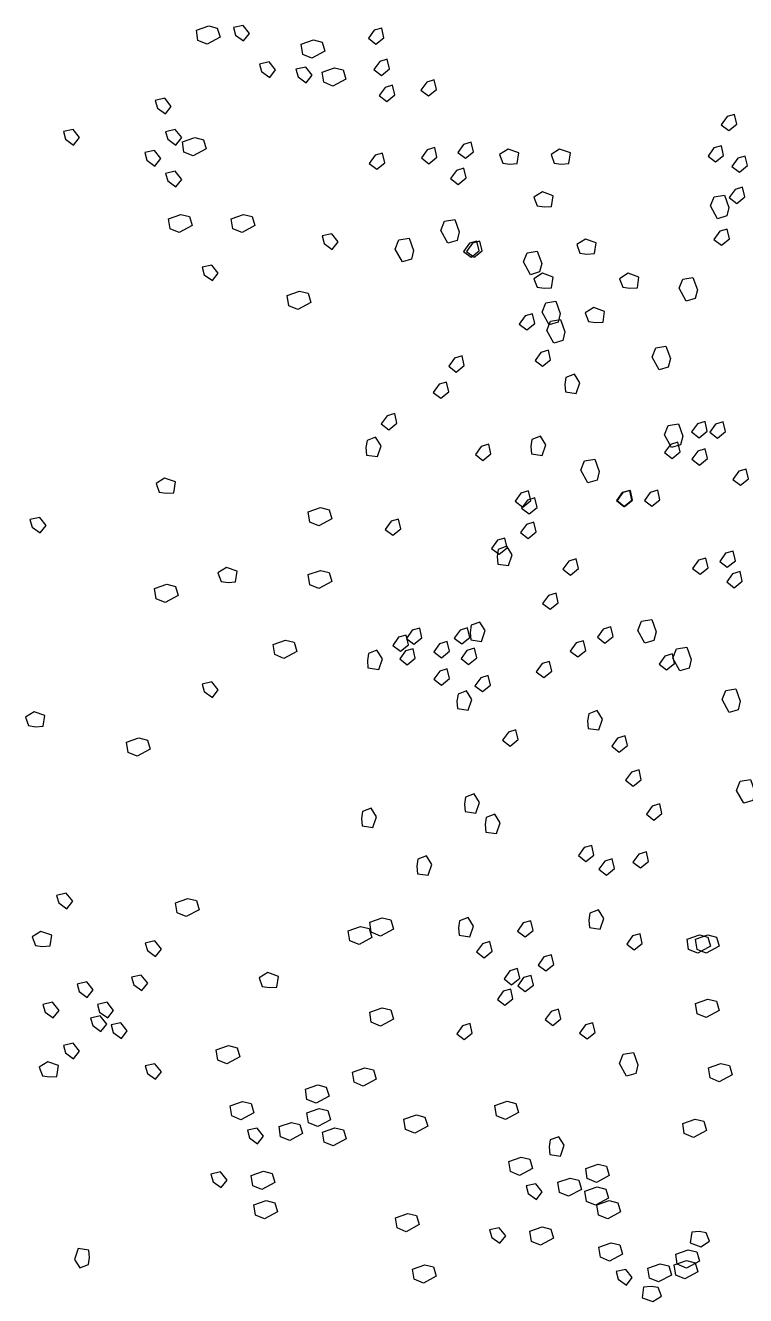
# Model space of a CAD drawing. Header units: millimetres. Extents: x 42.8 to 56.1, y 231.3 to 241.4.
# Drawn here: x 44.448 to 45.813, y 235.36 to 237.769 of the extents above; entities that cross this region are included whole.
import ezdxf

# ---------------------------------------------------------------- set-up
doc = ezdxf.new("R2010")
doc.units = ezdxf.units.MM
doc.layers.add('arbres', color=7, linetype='Continuous')

# ---------------------------------------------------------------- blocks, each defined once
blk = doc.blocks.new('arbre4')
at = {"layer": 'arbres'}
for points in [[(44.8164, 237.7467), (44.792, 237.7335), (44.7746, 237.7406), (44.7716, 237.76), (44.795, 237.7681), (44.8113, 237.764)], [(44.8612, 237.7396), (44.8724, 237.7538), (44.8602, 237.7691), (44.8418, 237.765), (44.8459, 237.7508)], [(45.0977, 237.7446), (45.112, 237.7335), (45.1272, 237.7458), (45.123, 237.7641), (45.1088, 237.76)], [(45.0151, 237.7202), (44.9906, 237.707), (44.9733, 237.7141), (44.9702, 237.7335), (44.9937, 237.7416), (45.01, 237.7376)], [(44.9106, 237.6704), (44.9218, 237.6847), (44.9096, 237.6999), (44.8912, 237.6959), (44.8953, 237.6816)], [(45.1079, 237.6854), (45.1223, 237.6742), (45.1375, 237.6866), (45.1333, 237.7049), (45.1191, 237.7007)], [(44.9798, 237.6605), (44.991, 237.6748), (44.9788, 237.6901), (44.9604, 237.686), (44.9645, 237.6717)], [(45.0548, 237.6673), (45.0304, 237.654), (45.013, 237.6612), (45.01, 237.6805), (45.0334, 237.6887), (45.0497, 237.6846)], [(45.1181, 237.636), (45.1325, 237.6249), (45.1477, 237.6372), (45.1435, 237.6555), (45.1293, 237.6513)], [(45.1971, 237.6464), (45.2115, 237.6353), (45.2267, 237.6476), (45.2225, 237.6659), (45.2082, 237.6617)], [(44.7129, 237.6012), (44.7241, 237.6155), (44.7119, 237.6308), (44.6935, 237.6267), (44.6976, 237.6124)], [(45.7665, 237.5808), (45.7808, 237.5697), (45.796, 237.582), (45.7918, 237.6003), (45.7776, 237.5962)], [(44.5388, 237.5422), (44.55, 237.5564), (44.5378, 237.5717), (44.5194, 237.5676), (44.5235, 237.5534)], [(44.7327, 237.5419), (44.7439, 237.5562), (44.7316, 237.5715), (44.7133, 237.5674), (44.7174, 237.5531)], [(44.7899, 237.5349), (44.7655, 237.5216), (44.7481, 237.5288), (44.7451, 237.5481), (44.7685, 237.5563), (44.7848, 237.5522)], [(44.6931, 237.5024), (44.7043, 237.5167), (44.6921, 237.5319), (44.6737, 237.5279), (44.6778, 237.5136)], [(45.198, 237.5179), (45.2123, 237.5067), (45.2275, 237.5191), (45.2233, 237.5374), (45.2091, 237.5332)], [(45.2671, 237.5282), (45.2814, 237.5171), (45.2966, 237.5294), (45.2924, 237.5477), (45.2782, 237.5435)], [(45.3799, 237.507), (45.3829, 237.5274), (45.3626, 237.5345), (45.3462, 237.5243), (45.3524, 237.508), (45.3656, 237.506)], [(45.4774, 237.507), (45.4805, 237.5274), (45.4601, 237.5345), (45.4438, 237.5243), (45.4499, 237.508), (45.4631, 237.506)], [(45.7415, 237.5213), (45.7558, 237.5102), (45.771, 237.5225), (45.7668, 237.5409), (45.7526, 237.5367)], [(45.0992, 237.5073), (45.1135, 237.4962), (45.1287, 237.5085), (45.1246, 237.5269), (45.1103, 237.5227)], [(45.7868, 237.5018), (45.8011, 237.4907), (45.8163, 237.5031), (45.8121, 237.5214), (45.7979, 237.5172)], [(44.7327, 237.4629), (44.7439, 237.4771), (44.7316, 237.4924), (44.7133, 237.4883), (44.7174, 237.4741)], [(45.2533, 237.4787), (45.2676, 237.4675), (45.2828, 237.4799), (45.2786, 237.4982), (45.2644, 237.494)], [(45.7815, 237.4425), (45.7958, 237.4314), (45.811, 237.4437), (45.8069, 237.462), (45.7926, 237.4579)], [(45.4449, 237.4258), (45.448, 237.4461), (45.4276, 237.4533), (45.4113, 237.4431), (45.4174, 237.4268), (45.4306, 237.4247)], [(45.7596, 237.4025), (45.7462, 237.4269), (45.7533, 237.4442), (45.7726, 237.4474), (45.7809, 237.424), (45.7769, 237.4077)], [(44.7634, 237.3893), (44.739, 237.376), (44.7216, 237.3831), (44.7186, 237.4025), (44.742, 237.4107), (44.7583, 237.4066)], [(44.8826, 237.3893), (44.8582, 237.376), (44.8409, 237.3831), (44.8378, 237.4025), (44.8612, 237.4107), (44.8775, 237.4066)], [(45.2485, 237.3559), (45.2351, 237.3802), (45.2421, 237.3976), (45.2614, 237.4008), (45.2697, 237.3774), (45.2658, 237.3611)], [(45.0292, 237.3443), (45.0405, 237.3585), (45.0282, 237.3738), (45.0099, 237.3698), (45.014, 237.3555)], [(45.162, 237.3206), (45.1486, 237.345), (45.1556, 237.3624), (45.175, 237.3655), (45.1833, 237.3422), (45.1793, 237.3258)], [(45.5262, 237.3364), (45.5292, 237.3568), (45.5089, 237.3639), (45.4925, 237.3537), (45.4987, 237.3374), (45.5119, 237.3354)], [(45.7524, 237.3632), (45.7667, 237.3521), (45.7819, 237.3644), (45.7777, 237.3827), (45.7635, 237.3786)], [(45.2782, 237.3404), (45.2925, 237.3293), (45.3077, 237.3416), (45.3035, 237.3599), (45.2893, 237.3558)], [(45.2838, 237.3404), (45.2981, 237.3293), (45.3133, 237.3417), (45.3091, 237.36), (45.2949, 237.3558)], [(45.4049, 237.2961), (45.3915, 237.3205), (45.3985, 237.3379), (45.4178, 237.3411), (45.4261, 237.3177), (45.4222, 237.3014)], [(44.8019, 237.285), (44.8131, 237.2992), (44.8008, 237.3145), (44.7825, 237.3105), (44.7866, 237.2962)], [(45.4449, 237.2714), (45.448, 237.2918), (45.4276, 237.2989), (45.4113, 237.2887), (45.4174, 237.2724), (45.4306, 237.2704)], [(45.6075, 237.2714), (45.6105, 237.2918), (45.5901, 237.2989), (45.5738, 237.2887), (45.5799, 237.2724), (45.5932, 237.2704)], [(45.7, 237.246), (45.6866, 237.2704), (45.6936, 237.2877), (45.7129, 237.2909), (45.7212, 237.2675), (45.7172, 237.2512)], [(44.9886, 237.2436), (44.9641, 237.2304), (44.9468, 237.2375), (44.9438, 237.2569), (44.9672, 237.265), (44.9835, 237.261)], [(45.4402, 237.201), (45.4268, 237.2254), (45.4338, 237.2427), (45.4531, 237.2459), (45.4614, 237.2225), (45.4575, 237.2062)], [(45.3835, 237.2027), (45.3978, 237.1916), (45.413, 237.2039), (45.4088, 237.2222), (45.3946, 237.218)], [(45.5424, 237.2064), (45.5455, 237.2267), (45.5251, 237.2339), (45.5088, 237.2237), (45.5149, 237.2074), (45.5282, 237.2053)], [(45.4491, 237.1663), (45.4357, 237.1907), (45.4427, 237.2081), (45.462, 237.2113), (45.4703, 237.1879), (45.4664, 237.1715)], [(45.4136, 237.1337), (45.4279, 237.1225), (45.4431, 237.1349), (45.4389, 237.1532), (45.4247, 237.149)], [(45.6488, 237.1156), (45.6354, 237.14), (45.6424, 237.1573), (45.6617, 237.1605), (45.67, 237.1371), (45.6661, 237.1208)], [(45.2499, 237.1227), (45.2642, 237.1116), (45.2794, 237.1239), (45.2752, 237.1423), (45.261, 237.1381)], [(45.4712, 237.0739), (45.4916, 237.071), (45.4986, 237.0914), (45.4883, 237.1076), (45.472, 237.1014), (45.4701, 237.0882)], [(45.2206, 237.0731), (45.2349, 237.062), (45.2501, 237.0743), (45.2459, 237.0926), (45.2317, 237.0885)], [(45.1221, 237.0132), (45.1365, 237.002), (45.1517, 237.0144), (45.1475, 237.0327), (45.1332, 237.0285)], [(45.6723, 236.9684), (45.6589, 236.9928), (45.6659, 237.0102), (45.6852, 237.0134), (45.6935, 236.99), (45.6895, 236.9736)], [(45.7104, 236.998), (45.7247, 236.9869), (45.7399, 236.9992), (45.7358, 237.0175), (45.7215, 237.0133)], [(45.7448, 236.9974), (45.7592, 236.9862), (45.7744, 236.9986), (45.7702, 237.0169), (45.7559, 237.0127)], [(45.0942, 236.9542), (45.1146, 236.9513), (45.1216, 236.9717), (45.1113, 236.988), (45.0951, 236.9817), (45.0931, 236.9685)], [(45.4068, 236.9562), (45.4272, 236.9533), (45.4342, 236.9737), (45.4239, 236.99), (45.4076, 236.9837), (45.4057, 236.9705)], [(45.6589, 236.9588), (45.6732, 236.9477), (45.6885, 236.96), (45.6843, 236.9784), (45.67, 236.9742)], [(45.3004, 236.955), (45.3147, 236.9439), (45.3299, 236.9562), (45.3257, 236.9745), (45.3115, 236.9703)], [(45.7107, 236.9462), (45.7251, 236.9351), (45.7403, 236.9474), (45.7361, 236.9658), (45.7218, 236.9616)], [(45.5138, 236.9012), (45.5004, 236.9256), (45.5074, 236.9429), (45.5268, 236.9461), (45.5351, 236.9227), (45.5311, 236.9064)], [(44.7287, 236.8827), (44.7318, 236.9031), (44.7114, 236.9102), (44.6951, 236.9), (44.7012, 236.8837), (44.7145, 236.8817)], [(45.7886, 236.9079), (45.8029, 236.8968), (45.8181, 236.9091), (45.8139, 236.9274), (45.7997, 236.9233)], [(45.3758, 236.8665), (45.3901, 236.8554), (45.4053, 236.8677), (45.4011, 236.886), (45.3869, 236.8818)], [(45.5678, 236.8677), (45.5821, 236.8566), (45.5973, 236.8689), (45.5931, 236.8872), (45.5789, 236.8831)], [(45.569, 236.8677), (45.5833, 236.8566), (45.5985, 236.8689), (45.5943, 236.8872), (45.5801, 236.883)], [(45.6207, 236.868), (45.635, 236.8569), (45.6502, 236.8692), (45.646, 236.8875), (45.6318, 236.8834)], [(45.388, 236.8536), (45.4023, 236.8425), (45.4175, 236.8548), (45.4133, 236.8731), (45.3991, 236.8689)], [(44.4756, 236.8064), (44.4868, 236.8207), (44.4746, 236.8359), (44.4562, 236.8319), (44.4603, 236.8176)], [(45.0283, 236.8332), (45.0039, 236.82), (44.9865, 236.8271), (44.9835, 236.8465), (45.0069, 236.8546), (45.0232, 236.8505)], [(45.1295, 236.8131), (45.1438, 236.802), (45.1591, 236.8143), (45.1549, 236.8326), (45.1406, 236.8285)], [(45.386, 236.8072), (45.4004, 236.7961), (45.4156, 236.8084), (45.4114, 236.8268), (45.3971, 236.8226)], [(45.3312, 236.7772), (45.3455, 236.7661), (45.3607, 236.7784), (45.3565, 236.7968), (45.3423, 236.7926)], [(45.343, 236.7473), (45.3634, 236.7444), (45.3704, 236.7648), (45.3601, 236.7811), (45.3438, 236.7749), (45.3419, 236.7616)], [(45.7637, 236.7525), (45.778, 236.7413), (45.7933, 236.7537), (45.7891, 236.772), (45.7748, 236.7678)], [(44.846, 236.7134), (44.849, 236.7338), (44.8287, 236.7409), (44.8123, 236.7307), (44.8185, 236.7144), (44.8317, 236.7124)], [(45.0283, 236.7141), (45.0039, 236.7008), (44.9865, 236.7079), (44.9835, 236.7273), (45.0069, 236.7355), (45.0232, 236.7314)], [(45.4663, 236.7376), (45.4806, 236.7265), (45.4958, 236.7388), (45.4917, 236.7571), (45.4774, 236.753)], [(45.7121, 236.7392), (45.7264, 236.7281), (45.7416, 236.7404), (45.7374, 236.7587), (45.7232, 236.7546)], [(45.7769, 236.7137), (45.7912, 236.7026), (45.8064, 236.7149), (45.8022, 236.7333), (45.788, 236.7291)], [(44.737, 236.6876), (44.7125, 236.6743), (44.6952, 236.6815), (44.6921, 236.7008), (44.7155, 236.709), (44.7319, 236.7049)], [(45.4279, 236.6727), (45.4422, 236.6616), (45.4575, 236.6739), (45.4533, 236.6922), (45.439, 236.688)], [(45.6217, 236.5972), (45.6083, 236.6216), (45.6153, 236.639), (45.6346, 236.6422), (45.6429, 236.6188), (45.639, 236.6025)], [(45.1696, 236.6063), (45.184, 236.5952), (45.1992, 236.6075), (45.195, 236.6259), (45.1807, 236.6217)], [(45.2602, 236.6069), (45.2745, 236.5958), (45.2897, 236.6081), (45.2855, 236.6264), (45.2713, 236.6223)], [(45.2918, 236.6037), (45.3122, 236.6008), (45.3192, 236.6212), (45.3089, 236.6374), (45.2927, 236.6312), (45.2907, 236.6179)], [(45.5318, 236.6086), (45.5461, 236.5975), (45.5613, 236.6098), (45.5572, 236.6282), (45.5429, 236.624)], [(44.9621, 236.5817), (44.9376, 236.5684), (44.9203, 236.5756), (44.9173, 236.5949), (44.9407, 236.6031), (44.957, 236.599)], [(45.1439, 236.5932), (45.1582, 236.5821), (45.1734, 236.5944), (45.1692, 236.6127), (45.155, 236.6086)], [(45.2215, 236.5808), (45.2359, 236.5697), (45.2511, 236.582), (45.2469, 236.6003), (45.2327, 236.5961)], [(45.4802, 236.5824), (45.4946, 236.5713), (45.5098, 236.5836), (45.5056, 236.602), (45.4913, 236.5978)], [(45.0968, 236.5503), (45.1172, 236.5474), (45.1242, 236.5678), (45.1139, 236.5841), (45.0977, 236.5778), (45.0957, 236.5646)], [(45.157, 236.5674), (45.1713, 236.5563), (45.1865, 236.5686), (45.1823, 236.5869), (45.1681, 236.5828)], [(45.2734, 236.5682), (45.2877, 236.557), (45.3029, 236.5694), (45.2987, 236.5877), (45.2845, 236.5835)], [(45.6485, 236.5576), (45.6629, 236.5465), (45.6781, 236.5588), (45.6739, 236.5772), (45.6597, 236.573)], [(45.6882, 236.5447), (45.6748, 236.5691), (45.6818, 236.5864), (45.7012, 236.5896), (45.7095, 236.5662), (45.7055, 236.5499)], [(45.2219, 236.529), (45.2362, 236.5179), (45.2514, 236.5302), (45.2472, 236.5485), (45.233, 236.5444)], [(45.4158, 236.5432), (45.4301, 236.5321), (45.4453, 236.5444), (45.4412, 236.5627), (45.4269, 236.5586)], [(44.8019, 236.4944), (44.8131, 236.5087), (44.8008, 236.524), (44.7825, 236.5199), (44.7866, 236.5056)], [(45.2996, 236.5166), (45.3139, 236.5054), (45.3291, 236.5178), (45.3249, 236.5361), (45.3107, 236.5319)], [(45.2666, 236.4732), (45.287, 236.4703), (45.294, 236.4907), (45.2837, 236.507), (45.2675, 236.5008), (45.2655, 236.4875)], [(45.7814, 236.4658), (45.768, 236.4902), (45.775, 236.5076), (45.7943, 236.5108), (45.8026, 236.4874), (45.7987, 236.471)], [(44.4812, 236.4399), (44.4842, 236.4603), (44.4638, 236.4674), (44.4475, 236.4572), (44.4536, 236.4409), (44.4669, 236.4389)], [(45.5143, 236.4357), (45.5347, 236.4328), (45.5417, 236.4532), (45.5314, 236.4695), (45.5152, 236.4633), (45.5132, 236.45)], [(45.352, 236.4134), (45.3663, 236.4023), (45.3815, 236.4146), (45.3773, 236.4329), (45.3631, 236.4287)], [(44.684, 236.3963), (44.6595, 236.3831), (44.6422, 236.3902), (44.6391, 236.4096), (44.6626, 236.4177), (44.6789, 236.4136)], [(45.559, 236.4018), (45.5733, 236.3906), (45.5885, 236.403), (45.5843, 236.4213), (45.5701, 236.4171)], [(45.5853, 236.3372), (45.5996, 236.3261), (45.6148, 236.3384), (45.6106, 236.3568), (45.5964, 236.3526)], [(45.809, 236.2938), (45.7956, 236.3182), (45.8026, 236.3356), (45.8219, 236.3387), (45.8302, 236.3154), (45.8263, 236.299)], [(45.2809, 236.2779), (45.3013, 236.2749), (45.3083, 236.2954), (45.298, 236.3116), (45.2817, 236.3054), (45.2798, 236.2921)], [(45.0857, 236.2506), (45.1061, 236.2476), (45.1131, 236.2681), (45.1028, 236.2843), (45.0865, 236.2781), (45.0846, 236.2648)], [(45.6245, 236.2728), (45.6388, 236.2617), (45.654, 236.274), (45.6498, 236.2923), (45.6356, 236.2881)], [(45.3202, 236.239), (45.3406, 236.2361), (45.3476, 236.2565), (45.3373, 236.2728), (45.3211, 236.2666), (45.3191, 236.2533)], [(45.4956, 236.1943), (45.51, 236.1832), (45.5252, 236.1955), (45.521, 236.2138), (45.5068, 236.2097)], [(45.1905, 236.16), (45.2109, 236.1571), (45.2179, 236.1775), (45.2076, 236.1938), (45.1913, 236.1876), (45.1894, 236.1743)], [(45.5346, 236.1687), (45.549, 236.1576), (45.5642, 236.1699), (45.56, 236.1882), (45.5457, 236.184)], [(45.5992, 236.182), (45.6135, 236.1709), (45.6287, 236.1832), (45.6246, 236.2016), (45.6103, 236.1974)], [(44.5259, 236.0935), (44.5371, 236.1077), (44.5248, 236.123), (44.5065, 236.1189), (44.5106, 236.1047)], [(44.7767, 236.0918), (44.7522, 236.0786), (44.7349, 236.0857), (44.7318, 236.1051), (44.7553, 236.1132), (44.7716, 236.1091)], [(45.5167, 236.0579), (45.5371, 236.055), (45.5441, 236.0754), (45.5338, 236.0916), (45.5176, 236.0854), (45.5156, 236.0721)], [(45.145, 236.055), (45.1205, 236.0418), (45.1032, 236.0489), (45.1001, 236.0683), (45.1236, 236.0764), (45.1399, 236.0724)], [(45.2694, 236.0433), (45.2898, 236.0403), (45.2968, 236.0608), (45.2865, 236.077), (45.2702, 236.0708), (45.2683, 236.0575)], [(45.3801, 236.0512), (45.3945, 236.0401), (45.4097, 236.0524), (45.4055, 236.0708), (45.3913, 236.0666)], [(44.4942, 236.0231), (44.4973, 236.0435), (44.4769, 236.0507), (44.4606, 236.0405), (44.4667, 236.0242), (44.4799, 236.0221)], [(45.1043, 236.0388), (45.0799, 236.0255), (45.0625, 236.0327), (45.0595, 236.052), (45.0829, 236.0602), (45.0992, 236.0561)], [(45.5873, 236.0267), (45.6016, 236.0156), (45.6168, 236.0279), (45.6126, 236.0462), (45.5984, 236.042)], [(45.7464, 236.0225), (45.722, 236.0093), (45.7046, 236.0164), (45.7016, 236.0358), (45.725, 236.0439), (45.7413, 236.0399)], [(45.7627, 236.0225), (45.7382, 236.0093), (45.7209, 236.0164), (45.7178, 236.0358), (45.7413, 236.0439), (45.7576, 236.0399)], [(44.6941, 236.0029), (44.7053, 236.0172), (44.6931, 236.0325), (44.6747, 236.0284), (44.6788, 236.0141)], [(45.3028, 236.0119), (45.3171, 236.0008), (45.3323, 236.0131), (45.3281, 236.0314), (45.3139, 236.0273)], [(45.4194, 235.9868), (45.4337, 235.9757), (45.4489, 235.988), (45.4447, 236.0063), (45.4305, 236.0021)], [(44.6682, 235.9383), (44.6794, 235.9525), (44.6672, 235.9678), (44.6488, 235.9637), (44.6529, 235.9495)], [(44.9242, 235.945), (44.9272, 235.9654), (44.9068, 235.9725), (44.8905, 235.9623), (44.8966, 235.946), (44.9099, 235.944)], [(45.3549, 235.9605), (45.3692, 235.9494), (45.3844, 235.9617), (45.3802, 235.98), (45.366, 235.9759)], [(45.3808, 235.9477), (45.3951, 235.9366), (45.4103, 235.9489), (45.4062, 235.9672), (45.3919, 235.9631)], [(44.5647, 235.9253), (44.5759, 235.9396), (44.5637, 235.9549), (44.5453, 235.9508), (44.5494, 235.9365)], [(45.3422, 235.9216), (45.3565, 235.9105), (45.3717, 235.9228), (45.3675, 235.9411), (45.3533, 235.937)], [(44.5, 235.8865), (44.5112, 235.9008), (44.499, 235.9161), (44.4806, 235.912), (44.4847, 235.8977)], [(44.6035, 235.8865), (44.6147, 235.9008), (44.6025, 235.9161), (44.5841, 235.912), (44.5882, 235.8977)], [(45.7627, 235.9007), (45.7382, 235.8874), (45.7209, 235.8945), (45.7178, 235.9139), (45.7413, 235.9221), (45.7576, 235.918)], [(45.145, 235.8844), (45.1205, 235.8712), (45.1032, 235.8783), (45.1001, 235.8977), (45.1236, 235.9058), (45.1399, 235.9017)], [(45.433, 235.8833), (45.4473, 235.8722), (45.4625, 235.8846), (45.4583, 235.9029), (45.4441, 235.8987)], [(44.5906, 235.8607), (44.6018, 235.8749), (44.5895, 235.8902), (44.5712, 235.8861), (44.5753, 235.8719)], [(44.6294, 235.8477), (44.6406, 235.862), (44.6284, 235.8773), (44.61, 235.8732), (44.6141, 235.8589)], [(45.265, 235.8564), (45.2793, 235.8453), (45.2945, 235.8576), (45.2903, 235.8759), (45.2761, 235.8718)], [(45.4978, 235.8579), (45.5121, 235.8468), (45.5273, 235.8591), (45.5231, 235.8774), (45.5089, 235.8732)], [(44.5388, 235.8089), (44.55, 235.8232), (44.5378, 235.8385), (44.5194, 235.8344), (44.5235, 235.8201)], [(44.8538, 235.8127), (44.8294, 235.7994), (44.812, 235.8066), (44.809, 235.8259), (44.8324, 235.8341), (44.8487, 235.83)], [(45.5872, 235.7758), (45.5738, 235.8002), (45.5808, 235.8176), (45.6002, 235.8208), (45.6085, 235.7974), (45.6045, 235.781)], [(44.5072, 235.7757), (44.5103, 235.7961), (44.4899, 235.8032), (44.4736, 235.793), (44.4797, 235.7767), (44.493, 235.7747)], [(44.6941, 235.7701), (44.7053, 235.7844), (44.6931, 235.7997), (44.6747, 235.7956), (44.6788, 235.7813)], [(45.7871, 235.7788), (45.7626, 235.7655), (45.7453, 235.7727), (45.7422, 235.792), (45.7657, 235.8002), (45.782, 235.7961)], [(45.1124, 235.7706), (45.088, 235.7574), (45.0707, 235.7645), (45.0676, 235.7839), (45.091, 235.792), (45.1073, 235.788)], [(45.023, 235.7381), (44.9986, 235.7249), (44.9812, 235.732), (44.9782, 235.7514), (45.0016, 235.7595), (45.0179, 235.7555)], [(44.8803, 235.7068), (44.8559, 235.6935), (44.8385, 235.7007), (44.8355, 235.72), (44.8589, 235.7282), (44.8752, 235.7241)], [(45.3822, 235.707), (45.3577, 235.6938), (45.3404, 235.7009), (45.3373, 235.7203), (45.3608, 235.7284), (45.3771, 235.7244)], [(45.026, 235.6935), (45.0016, 235.6803), (44.9842, 235.6874), (44.9812, 235.7068), (45.0046, 235.7149), (45.0209, 235.7108)], [(45.21, 235.6813), (45.1855, 235.668), (45.1682, 235.6752), (45.1651, 235.6945), (45.1886, 235.7027), (45.2049, 235.6986)], [(44.8877, 235.648), (44.8989, 235.6623), (44.8866, 235.6776), (44.8683, 235.6735), (44.8724, 235.6592)], [(44.973, 235.667), (44.9486, 235.6538), (44.9312, 235.6609), (44.9282, 235.6803), (44.9516, 235.6884), (44.9679, 235.6844)], [(45.0556, 235.6569), (45.0311, 235.6436), (45.0138, 235.6508), (45.0107, 235.6701), (45.0341, 235.6783), (45.0505, 235.6742)], [(45.7383, 235.6731), (45.7138, 235.6599), (45.6965, 235.667), (45.6935, 235.6864), (45.7169, 235.6945), (45.7332, 235.6905)], [(45.4413, 235.6274), (45.4617, 235.6245), (45.4687, 235.6449), (45.4584, 235.6612), (45.4422, 235.655), (45.4402, 235.6417)], [(45.4087, 235.6011), (45.3842, 235.5879), (45.3669, 235.595), (45.3638, 235.6144), (45.3872, 235.6225), (45.4036, 235.6185)], [(45.5543, 235.5879), (45.5299, 235.5746), (45.5126, 235.5818), (45.5095, 235.6011), (45.5329, 235.6093), (45.5492, 235.6052)], [(44.8185, 235.5647), (44.8297, 235.579), (44.8174, 235.5943), (44.7991, 235.5902), (44.8032, 235.5759)], [(44.9201, 235.5744), (44.8956, 235.5611), (44.8783, 235.5683), (44.8752, 235.5876), (44.8987, 235.5958), (44.915, 235.5917)], [(45.5014, 235.5614), (45.4769, 235.5482), (45.4596, 235.5553), (45.4565, 235.5747), (45.48, 235.5828), (45.4963, 235.5787)], [(45.416, 235.5424), (45.4272, 235.5567), (45.415, 235.5719), (45.3966, 235.5679), (45.4007, 235.5536)], [(45.5529, 235.5445), (45.5284, 235.5313), (45.5111, 235.5384), (45.508, 235.5578), (45.5314, 235.5659), (45.5478, 235.5619)], [(44.9255, 235.5188), (44.901, 235.5055), (44.8837, 235.5126), (44.8807, 235.532), (44.9041, 235.5401), (44.9204, 235.5361)], [(45.5757, 235.5188), (45.5513, 235.5055), (45.534, 235.5126), (45.5309, 235.532), (45.5543, 235.5401), (45.5706, 235.5361)], [(45.1937, 235.4944), (45.1693, 235.4811), (45.1519, 235.4883), (45.1489, 235.5076), (45.1723, 235.5158), (45.1886, 235.5117)], [(45.3468, 235.4591), (45.358, 235.4733), (45.3458, 235.4886), (45.3274, 235.4846), (45.3315, 235.4703)], [(45.4484, 235.4687), (45.4239, 235.4555), (45.4066, 235.4626), (45.4035, 235.482), (45.427, 235.4901), (45.4433, 235.4861)], [(45.5793, 235.4386), (45.5549, 235.4254), (45.5375, 235.4325), (45.5345, 235.4519), (45.5579, 235.46), (45.5742, 235.4559)], [(45.7106, 235.4802), (45.7075, 235.4598), (45.7279, 235.4526), (45.7442, 235.4628), (45.7381, 235.4791), (45.7249, 235.4812)], [(44.568, 235.4461), (44.5476, 235.449), (44.5406, 235.4286), (44.5509, 235.4123), (44.5672, 235.4186), (44.5691, 235.4318)], [(45.725, 235.4254), (45.7006, 235.4121), (45.6832, 235.4193), (45.6802, 235.4386), (45.7036, 235.4468), (45.7199, 235.4427)], [(45.2262, 235.3969), (45.2018, 235.3836), (45.1844, 235.3908), (45.1814, 235.4101), (45.2048, 235.4183), (45.2211, 235.4142)], [(45.6721, 235.3989), (45.6476, 235.3857), (45.6303, 235.3928), (45.6272, 235.4121), (45.6506, 235.4203), (45.667, 235.4162)], [(45.7221, 235.405), (45.6976, 235.3917), (45.6803, 235.3989), (45.6772, 235.4182), (45.7006, 235.4264), (45.717, 235.4223)], [(45.5867, 235.3799), (45.5979, 235.3941), (45.5857, 235.4094), (45.5673, 235.4053), (45.5714, 235.3911)], [(45.6194, 235.376), (45.6163, 235.3556), (45.6367, 235.3485), (45.653, 235.3586), (45.6469, 235.3749), (45.6337, 235.377)]]:
    blk.add_lwpolyline(points, close=True, dxfattribs=at)

msp = doc.modelspace()

# ---------------------------------------------------------------- block references
msp.add_blockref('arbre4', (0, 0))

doc.saveas('drawing.dxf')
